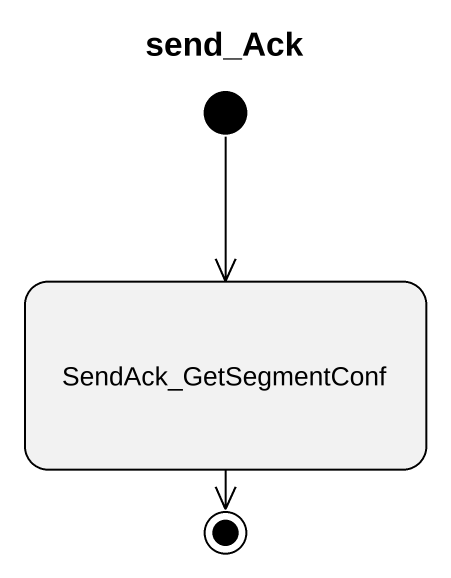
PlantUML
@startuml
title send_Ack
hide empty description
state SendAck_GetSegmentConf
[*] --> SendAck_GetSegmentConf
SendAck_GetSegmentConf --> [*]
@enduml
